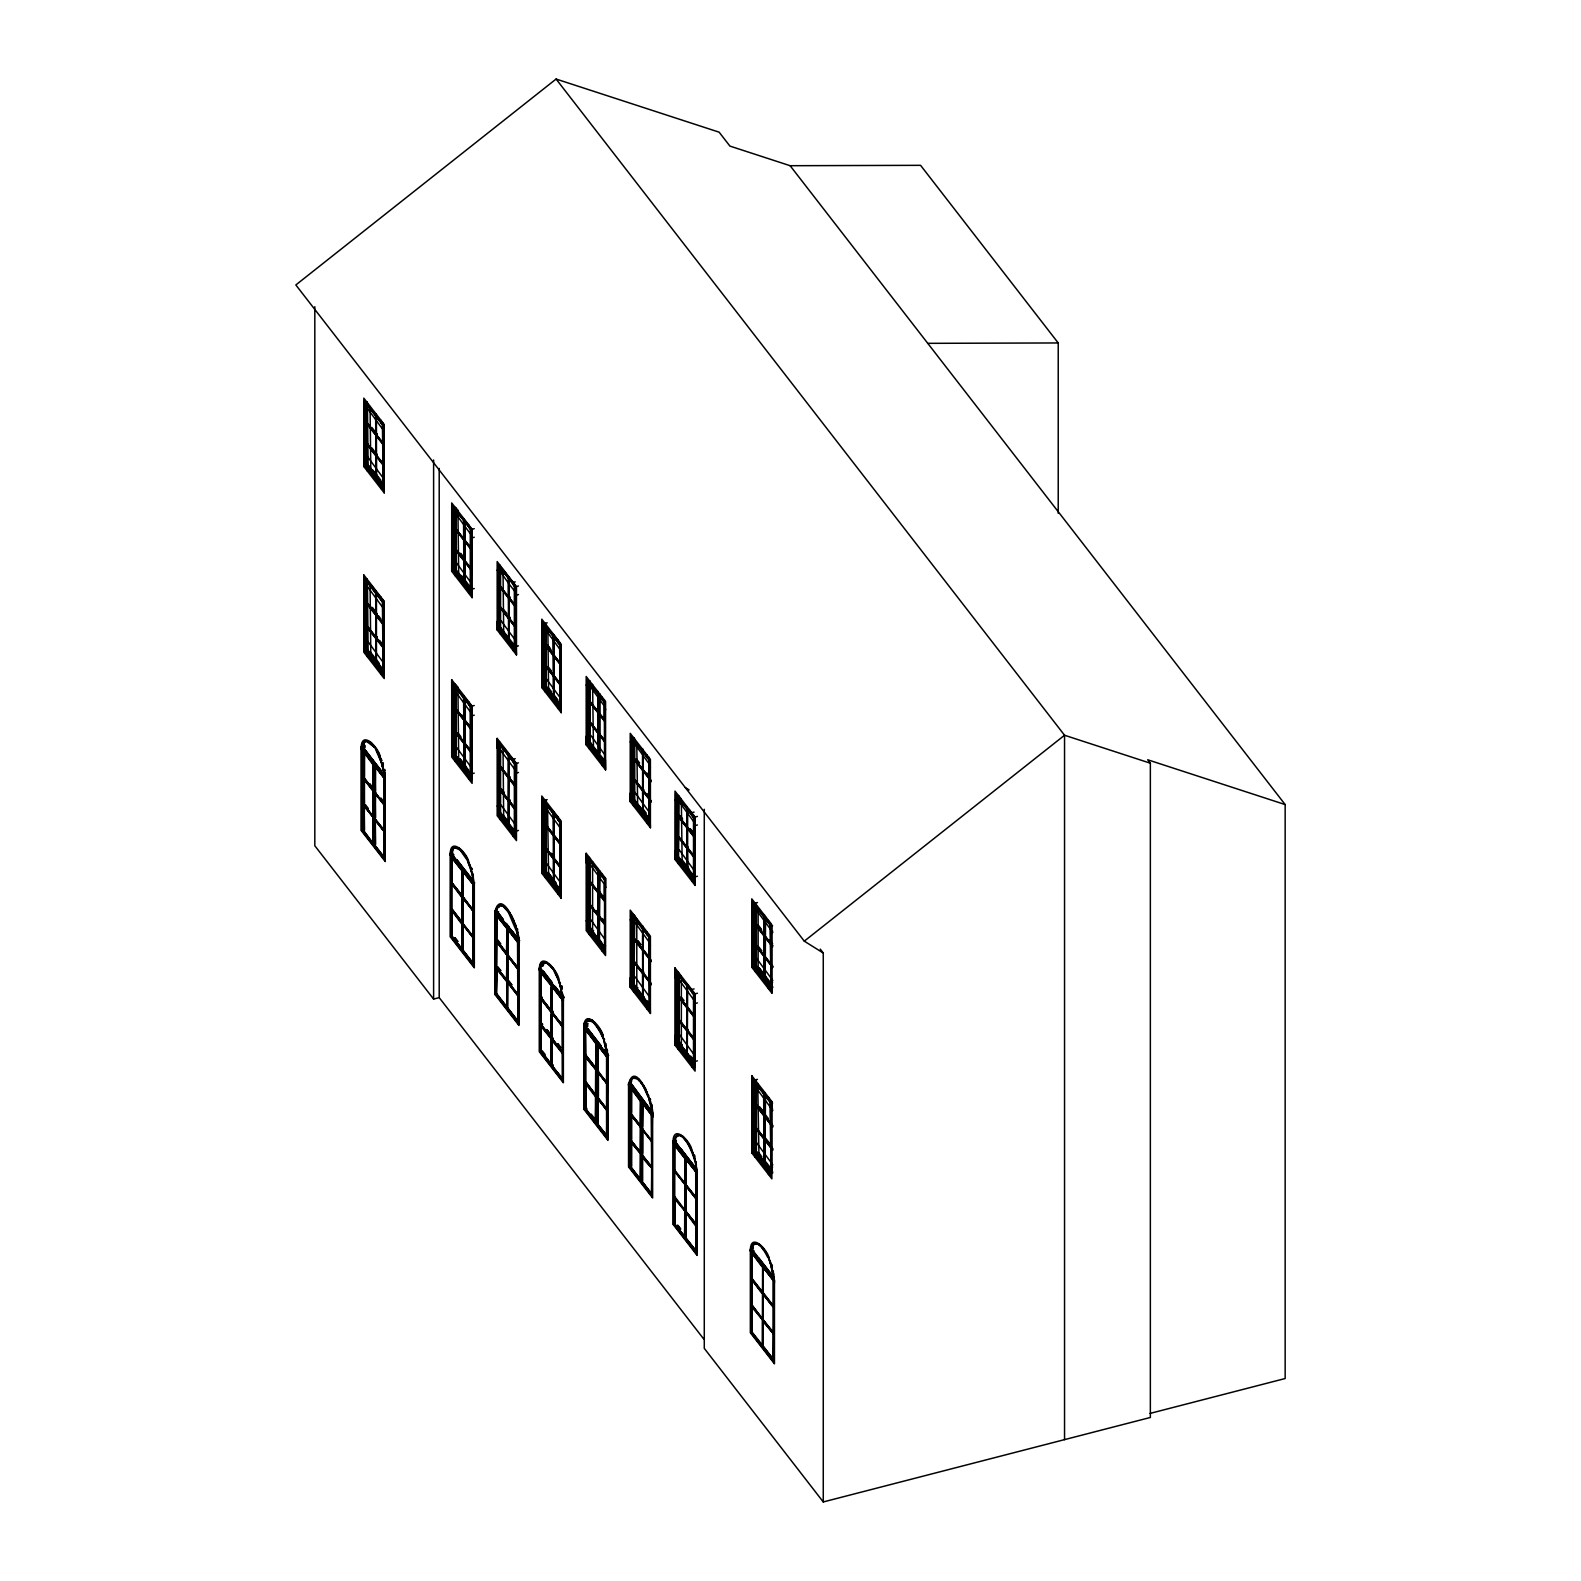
<?xml version="1.0" encoding="UTF-8"?>
<svg xmlns="http://www.w3.org/2000/svg" width="1581" height="1581" viewBox="0 0 1581 1581"><rect width="100%" height="100%" fill="white"/><g stroke="black" fill="none" stroke-linecap="round" stroke-linejoin="round"><path stroke-width="1.5" d="M361.634 831.033L361.634 748.544C361.318 732.734 376.871 745.422 377.918 753.939M362.622 749.216L362.602 831.527L362.602 749.789M362.978 829.926L363.017 804.255M362.978 777.931L373.116 790.994L362.978 777.674M362.978 750.935L372.721 764.354L374.638 763.84M363.828 574.99L363.828 652.242L384.223 678.565L384.223 601.314L363.828 574.99L363.828 584.654L365.863 586.096L366.891 584.456M383.195 482.916L384.223 492.877L363.828 466.553L363.828 457.996L365.863 459.458L366.891 457.818M364.183 802.298L364.539 777.496M367.503 587.776L367.503 649.396L365.863 650.068L365.863 580.049L366.97 579.772L367.503 587.776L366.337 586.808M383.709 487.818L365.863 464.794L365.863 402.839L367.503 403.195L367.503 464.182L383.254 484.28L382.385 422.404M372.721 843.088L373.116 763.682L373.116 843.562L362.859 829.768M373.116 842.989L373.116 817.515M373.472 844.017L373.472 817.634M384.558 804.828L373.689 790.836L373.709 764.453L374.875 764.157M374.065 818.76L384.479 831.922L373.946 818.602L373.946 844.076L384.479 857.416M384.203 805.045L374.065 791.982M374.065 765.244L384.203 778.307M375.27 789.868L375.132 764.789M375.665 591.096L376.1 661.51L376.1 591.63M376.436 661.431L376.436 592.025M376.436 475.723L376.436 414.736M383.096 669.415L382.385 599.713L377.938 594.021M384.223 601.314L384.223 610.977L383.195 609.555M450.704 937.335L450.704 854.827M451.692 912.336L451.652 937.829L451.652 856.072M462.442 872.732L462.541 896.822L451.652 882.83L451.692 858.839M451.711 679.751L451.711 757.022L472.106 783.346L472.106 706.075L451.711 679.751L451.711 689.415L452.838 690.798L454.854 690.581L454.202 689.751M471.593 587.243L472.106 597.638L451.711 571.314L451.711 562.777L452.838 564.14L454.854 563.923L454.202 563.113M452.047 910.735L451.652 936.327L451.692 855.519L454.043 854.906M462.166 897.04L452.047 883.977M455.387 707.537L455.387 692.557L454.202 691.569M455.387 527.679L455.387 514.418L454.202 513.43M460.723 947.987L451.692 936.327L462.166 949.292L462.166 923.798M462.541 950.319L462.541 926.328M462.778 873.147L462.778 897.119L473.628 911.13M463.134 925.043L473.529 938.225L452.047 909.47M473.253 911.348L463.134 898.285M463.905 579.931L463.549 518.608M463.984 696.411L463.984 766.271L464.32 699.217M464.32 580.484L464.32 521.651M470.268 774.354L470.17 704.494M470.268 589.021L470.268 527.184M474.241 715.185L472.106 715.738L472.106 706.075L474.241 705.521M473.253 884.609L462.739 871.329L462.739 951.209L463.174 873.661M495.367 995.002L495.367 912.494M496.73 941.644L496.73 913.64L496.335 995.496L496.77 943.758M496.73 968.619L496.335 993.994L517.936 1021.82M506.849 954.015L496.335 940.478L496.375 916.506M505.406 1005.654L496.375 993.994L496.73 968.402M497.165 738.406L497.165 815.658L516.473 840.598L516.473 763.346L497.165 738.406L497.165 748.07L498.232 749.374L499.477 748.406M515.979 644.613L516.473 654.909L497.165 629.969L497.165 621.412L500.07 622.539L499.477 572.085M499.477 750.204L500.07 807.12L497.165 806.014M500.584 746.291L500.584 812.772L514.359 831.527M500.584 568.705L500.584 627.538L515.347 646.451M496.335 968.718L506.849 981.682L506.849 1006.959L506.849 927.632M507.205 1007.986L507.205 981.584L496.77 968.204M517.936 968.323L507.422 954.786L507.461 930.814M507.817 982.71L517.936 995.99M508.647 776.548L508.647 761.568M508.726 618.843L508.726 638.981L508.647 576.966M508.647 596.689L508.647 583.429L500.9 572.421M508.726 801.508L508.726 824.254L509.042 754.789M509.042 638.487L509.042 577.5L511.869 581.136M514.359 833.404L514.359 761.667M514.359 647.914L514.359 584.417M518.449 772.496L516.473 772.99L516.473 763.346L518.449 762.832M539.753 1052.254L539.753 969.766C539.437 953.956 554.99 966.643 556.038 975.181M551.492 1012.077L541.097 998.579L541.097 970.912L541.097 1052.65M551.216 1011.267L540.702 997.749L540.742 973.777M560.978 887.178L561.235 898.364L541.789 873.265L541.789 863.601L544.872 864.688L544.259 807.772M560.267 702.774L561.235 712.675L541.789 687.557L541.789 679L544.872 680.087L544.259 629.633M545.405 801.409L545.405 870.321L543.765 871.012L543.765 800.994L544.872 800.697M545.405 626.274L545.405 685.107L560.484 704.316M551.216 1041.247L550.84 1064.329L540.702 1051.266L540.742 1027.255M551.591 1065.258L551.591 1041.247L551.354 1064.369M562.302 1025.575L551.789 1012.057L551.828 988.085M552.224 986.267L562.302 999.785L540.702 972.513L551.216 984.904L550.84 1064.883L562.283 1080.594M553.587 812.021L553.587 881.902L553.923 811.942L553.528 873.503M553.923 696.114L553.923 634.692M560.326 889.451L559.615 819.749L553.39 811.685M560.326 704.118L559.615 642.439L553.39 634.455M584.397 1109.882L584.397 1027.393C581.709 1019.389 592.243 1018.5 592.934 1020.832M585.385 1084.882L585.76 1110.277M606.966 1136.719L585.365 1108.874L585.385 1028.065M596.235 1069.369L585.365 1055.377L585.385 1028.994L596.235 1043.005M596.156 1042.966L596.156 1121.957L585.642 1108.617L585.365 1083.617L595.484 1096.68L595.484 1121.937L595.879 1096.364M606.966 1057.155L585.76 1029.784M586.176 853.305L586.176 930.557L605.563 955.556L605.563 878.305L586.176 853.305L586.176 862.949L588.29 864.293L589.673 862.633M605.424 759.769L605.563 769.868L586.176 744.849L586.176 736.311L588.29 737.635L589.673 735.975M590.148 858.602L589.594 927.889L604.515 947.217L603.211 947.553L588.29 928.264L588.29 858.246M590.148 681.312L590.148 742.299L605.286 761.39M595.879 1069.843L585.365 1056.879L595.879 1069.586M596.235 1122.866L596.235 1096.483M596.472 1069.685L596.472 1043.302L597.658 1043.005M596.867 1097.412L606.966 1110.672M606.966 1083.894L596.847 1070.831M596.847 1044.092L607.242 1057.274L596.472 1043.302M598.013 1070.752L597.658 1095.554M598.013 1044.013L597.658 1068.815M598.25 916.308L598.25 939.074L598.25 937.968M598.25 891.328L598.25 876.348M598.25 733.643L598.646 753.682M598.25 711.47L598.25 698.209M598.409 1043.915L598.013 1069.843L597.895 1043.638M598.646 938.482L598.646 872.001M598.646 753.267L598.646 694.434M605.563 878.305L605.563 887.969L605.424 886.407M629.021 1167.47L629.021 1084.981M629.989 1167.035L630.384 1086.127L630.384 1166.936M630.384 1141.107L629.989 1166.482L651.945 1194.781M630.384 1166.363L630.246 1140.731L639.297 1152.154M630.384 1139.605L640.779 1152.786L630.246 1139.446L640.621 1152.826L640.779 1127.293L630.384 1114.111M641.471 1101.68L651.589 1115L630.384 1087.372M650.028 1001.919L650.404 1013.441L630.226 987.394L630.226 977.73L631.333 979.094L633.665 978.797L633.032 977.987M650.028 817.337L650.404 827.733L630.226 801.686L630.226 793.148L631.333 794.512L633.665 794.215L633.032 793.385M631.55 1140.81L631.194 1165.592M631.55 1114.032L631.194 1138.834M634.258 937.79L634.258 922.81L633.032 921.842M634.258 757.931L634.258 744.671L633.032 743.722M630.246 1166.225L640.779 1179.545L640.503 1100.119L640.107 1180.098M640.503 1127.174L630.384 1114.368M640.858 1180.473L640.858 1154.071L629.989 1141.205M651.708 1140.395L641.076 1127.273L641.096 1103.301M651.589 1141.482L641.471 1128.419M642.637 1128.34L642.281 1153.142M642.637 1101.601L642.281 1126.403M642.696 973.679L642.696 996.425L642.677 995.299M642.677 948.679L642.677 935.833M642.696 791.014L643.092 811.053M642.677 768.821L642.677 755.56M643.092 995.852L643.092 929.371M643.092 810.618L643.092 756.093M649.831 1004.212L648.981 934.529M648.981 819.096L648.981 757.24M651.589 1115L641.096 1100.89L642.281 1100.593M673.526 1224.919L673.526 1142.431M674.534 1143.103L674.494 1225.413L674.494 1143.656M696.45 1252.211L674.494 1223.911L674.889 1198.556M674.534 1170.414L674.534 1146.442M674.889 1223.813L674.889 1198.319M685.008 1184.624L674.889 1171.561M678.269 977.295L677.063 978.955L674.988 977.552L674.988 967.908L695.087 993.836L695.087 1071.108L674.988 1045.16L674.988 1035.496L677.063 1036.899L678.269 1035.239M694.652 875.024L695.087 885.4L674.988 859.451L674.988 850.914L677.063 852.317L678.269 850.657M679.257 1042.571L678.822 973.323L678.822 1042.235L693.506 1061.167L693.13 1063.638M693.506 817.12L693.506 876.823L678.486 857.436L678.704 796.053L678.289 857.317L693.763 878.957M685.008 1211.382L684.613 1236.974L685.008 1157.569L685.284 1236.994L674.494 1223.911M685.364 1237.903L685.364 1213.912M685.62 1160.75L685.62 1184.722L696.45 1198.714M685.976 1212.627L695.699 1226.026L696.095 1224.979M696.095 1198.932L685.976 1185.869M685.976 1159.13L696.371 1172.312L685.62 1158.339M687.261 1031.425L687.261 1054.191L687.636 987.117M687.221 1006.425L687.221 991.445M687.261 848.76L687.636 868.819M687.221 826.586L687.221 813.326M687.636 868.384L687.636 809.551M693.506 1062.155L693.506 994.686M697.419 1002.907L695.087 1003.5L695.087 993.836L697.419 993.243M696.095 1172.193L674.494 1145.158L684.613 1158.221L686.549 1157.727M750.837 1333.336L750.837 1250.828M751.825 1308.317L751.805 1333.83L752.22 1308.851M773.761 1360.628L751.805 1332.328L751.825 1251.5L754.177 1250.907M762.319 1291.776L751.805 1278.812L751.825 1254.84M754.433 1085.594L755.046 1086.404L752.892 1086.661L751.765 1085.317L751.765 1075.653L771.884 1101.601L771.884 1178.853L751.765 1152.905L751.765 1143.261L755.046 1144.348L754.433 1087.412M765.125 975.596L771.884 984.607L771.884 993.164L751.765 967.216L751.765 958.659L755.046 959.766L754.433 909.273M752.181 1332.23L752.181 1309.246M760.856 1291.42L752.181 1280.215L751.805 1252.073M755.619 1103.36L755.086 1088.242M755.619 923.502L755.086 910.122M762.319 1345.293L762.595 1266.401L751.825 1252.448M762.674 1343.909L762.674 1319.918L752.22 1306.538M762.912 1269.148L762.912 1293.12L773.682 1306.202L763.307 1292.823M771.943 1305.728L763.267 1294.286M763.267 1267.547L773.682 1280.709M764.433 914.727L764.058 976.663L764.433 917.316M771.884 1101.601L771.884 1111.245L770.856 1109.862L772.635 1109.111M773.405 1280.61L752.181 1253.239M379.934 755.995L385.25 778.05L385.25 861.526L361.14 830.42L361.14 747.912C361.575 728.821 379.4 748.505 380.349 757.339M385.211 777.812L385.151 781.231M468.727 862.277L472.818 874.352L474.32 884.352L474.32 967.829L450.21 936.723L450.21 854.214C450.249 835.815 467.699 853.463 468.846 862.337M450.822 854.807C450.921 837.535 467.759 854.333 468.213 862.87M474.28 884.095L474.221 887.534M518.963 941.762L519.003 1025.476L494.893 994.37L494.893 911.881C501.75 884.135 522.54 935.833 518.884 945.201M495.505 912.474C499.24 891.17 517.244 922.731 516.967 931.802M558.389 978.659L563.37 999.271L563.37 1082.748L539.259 1051.642L539.259 969.133C539.971 949.707 557.658 970.457 558.884 979.192M563.33 999.034L563.271 1002.453M603.053 1036.286L608.013 1056.899L608.013 1140.375L583.923 1109.269L583.923 1026.761C584.535 1007.67 601.768 1027.393 603.27 1036.148M607.993 1056.661L607.914 1060.08M652.617 1114.249L652.637 1197.963L628.546 1166.857L628.546 1084.349C635.325 1056.602 656.155 1108.143 652.538 1117.668M629.139 1084.941C635.285 1059.27 654.376 1105.85 652.024 1114.486M691.549 1149.861L695.66 1161.936L697.142 1171.936L697.142 1255.413L673.051 1224.307L673.051 1141.798C673.17 1123.34 690.403 1141.166 691.826 1149.881M673.664 1142.391C678.269 1120.534 696.43 1155.098 695.739 1164.525M697.122 1171.679L697.043 1175.118M770.085 1261.223L774.453 1280.353L774.453 1363.81L750.343 1332.704L750.343 1250.215C750.58 1231.48 768.188 1250.097 769.255 1258.97M750.955 1250.808C752.358 1231.678 769.927 1254.346 769.987 1262.982M774.413 1280.096L774.354 1283.535M361.179 749.137L361.179 746.785M450.249 855.42L450.249 853.068M494.932 913.087L494.932 910.735M539.299 970.359L539.299 968.007M583.942 1027.986L583.942 1025.634M628.566 1085.574L628.566 1083.222M673.071 1143.023L673.071 1140.652M750.382 1251.421L750.382 1249.069M381.258 770.935L363.531 748.05L363.828 746.113L363.709 747.517M474.122 883.107L451.968 854.511L452.265 852.574M452.601 854.353L452.838 852.851L451.198 854.728L473.628 883.819M497.086 909.371L497.343 908.186L496.651 912.178L518.805 940.774L518.904 939.608M518.825 938.462L518.015 940.972L495.9 911.684L518.924 939.964M541.196 968.896L563.172 998.026L563.034 995.753L563.745 996.682M586.176 1023.856L585.681 1027.077L607.815 1055.653L606.57 1056.009L606.57 1137.747L607.934 1054.428M607.045 1049.013L607.815 1055.653L585.701 1026.563M586.294 1026.919L586.729 1024.093M631.135 1083.479L650.127 1109.269L631.115 1083.775L629.515 1084.862L651.945 1113.953L651.55 1195.809M674.85 1141.126L696.964 1170.691L695.699 1171.047L696.075 1253.259M674.988 1141.363L697.122 1170.651M675.423 1141.937L675.798 1139.545M773.405 1361.103L773.01 1279.444L774.255 1279.108L752.101 1250.512L752.398 1248.555L751.331 1250.709L773.761 1279.82L773.366 1361.656M752.734 1250.354L752.141 1249.82M384.163 859.372L384.558 777.516L362.128 748.426L363.828 742.141L368.057 740.955M563.271 996.88L562.401 998.243L540.247 969.647L541.591 963.837L545.089 962.038M607.539 1139.743L607.321 1056.365L584.891 1027.275L585.938 1022.018L588.764 1019.844M696.45 1171.402L674.02 1142.312C680.937 1118.617 698.209 1163.873 696.549 1171.936M630.542 1083.163L630.72 1081.839L630.285 1084.665L652.439 1113.241L651.194 1113.597L651.945 1195.71M630.483 1083.934L652.597 1113.202M362.998 746.766L362.148 747.734M675.64 1140.909L674.02 1142.312M451.217 854.036C448.451 849.531 459.201 845.618 454.676 847.436M495.9 911.684L497.58 906.091L501.256 904.787M629.554 1084.171C628.961 1078.479 634.89 1076.048 631.807 1078.815M751.35 1250.018L753.03 1244.425L756.548 1243.16M752.773 1249.365L753.248 1247.132L753.03 1248.397M631.017 1083.044L631.629 1080.515M674.889 1140.652L675.166 1139.703M363.67 746.153L364.045 744.829M631.214 1082.55L631.471 1080.554M752.24 1248.595L753.623 1244.682M363.096 745.876L364.104 742.932M452.166 852.159L453.036 849.531M452.403 851.704L452.68 850.538M541.295 966.663L541.73 965.457M542.164 966.05L542.698 963.363M675.166 1138.913L675.621 1137.767M630.74 1081.088L631.491 1079.368M497.205 908.225L498.509 905.873L497.719 907.178M541.572 965.497L542.54 963.6M586.215 1023.124L586.867 1021.781M497.936 907.711L498.786 906.17L497.837 906.644M503.015 815.915L503.469 818.148M675.581 1137.47L676.312 1136.265M753.011 1245.551L752.912 1246.164M370.073 652.716L369.737 655.166M503.015 630.681L502.699 632.855M453.174 849.214L453.826 848.207M681.352 1045.496L680.976 1047.966M676.846 1135.593L675.878 1137.114M770.303 1168.932L769.927 1171.383M382.049 483.984L367.385 464.201L365.863 464.794M470.268 588.172L469.932 590.345M559.259 704.019L544.892 685.403L559.872 706.391M603.902 946.426L590.029 927.553M758.149 968.027L757.773 970.22M770.303 983.718L769.927 985.892M603.902 761.153L589.594 742.615L604.515 761.923L602.381 762.971L602.321 765.698M634.258 738.228L634.119 799.235L648.981 818.227L648.585 820.42M364.104 742.675L365.132 741.529M767.753 1257.527C765.54 1252.903 758.939 1239.919 753.465 1244.939M587.203 1021.03L588.527 1020.219M648.19 1097.115C645.186 1090.89 640.226 1075.139 631.649 1078.855M498.351 905.913L502.086 904.984M542.718 963.185L546.591 962.987L554.279 970.082M453.846 848.048L456.296 847.1M364.974 741.568L366.812 740.857M587.895 1020.377L593.211 1022.037L600.049 1031.543M676.885 1135.454L679.395 1134.723M470.98 774.176L454.873 754.512L470.565 774.848L470.565 776.666M1058.223 513.291L1058.223 342.958L920.577 165.333L790.125 165.709L729.908 146.084L719.157 132.191L556.097 79.05L295.845 284.955L804.294 941.15L823.266 953.027L823.266 1501.95L1150.355 1417.465L1150.355 763.208L1147.687 759.769L1285.155 804.571L1285.155 1378.533L1150.059 1413.414M804.294 941.15L1064.547 735.244L1150.355 763.208M678.822 1042.235L693.763 1062.63L693.763 1064.448M633.665 914.826L632.36 915.142L632.36 985.161L634.258 984.429L648.585 1004.093M514.971 648.704L500.584 627.538M454.617 847.515L460.19 850.123L466.355 858.997M589.002 1019.824L587.559 1020.595L592.005 1020.259M366.001 740.995L375.369 747.932M366.891 406.534L365.863 408.175L363.828 406.732M366.377 406.969L366.337 456.731L367.503 457.719M367.879 409.024L382.385 428.866M367.503 409.657L366.337 408.669M382.681 422.838L380.883 422.819L380.823 420.111M383.491 425.408L383.491 490.031L364.579 465.644L364.618 401.001L383.709 425.862M383.906 431.455L384.223 433.036M367.879 457.107L382.385 476.948M364.954 465.209L383.195 488.746L383.195 425.803L364.954 402.266L364.954 465.209L365.666 402.088L383.906 425.625M367.879 464.419L367.148 401.89M370.073 467.502L369.737 469.676M370.784 468.174L370.073 406.515M376.021 475.604L375.665 416.08M376.436 476.138L376.1 414.4M382.681 486.395L382.681 484.794L380.883 485.762L380.823 488.489M464.933 521.552L471.79 530.386L471.079 593.507L452.838 569.97L452.838 507.046L461.909 517.639M453.747 507.6L457.956 511.276M455.862 510.347L456.968 510.05M455.743 513.785L470.268 533.627M470.565 527.599L468.747 527.58L468.707 524.872M451.711 571.314L451.711 502.936L472.106 529.26L474.241 528.706M471.355 530.169L471.355 594.812L452.462 570.405L452.502 505.762L471.593 530.623M452.838 507.046L471.79 530.386M474.241 537.263L472.106 537.817L471.593 535.979M367.998 582.796L369.084 582.519M366.278 584.93L366.337 648.823M455.743 561.868L470.268 581.709M455.269 562.52L454.202 561.512M367.879 587.164L382.385 607.005M452.838 569.97L471.79 593.33M457.956 572.263L457.601 574.437M458.668 572.935L457.956 513.43M497.857 564.377L497.857 629.001L497.857 564.377L515.979 587.994M500.485 566.591L499.062 566.176L499.062 628.131L515.979 649.949M500.426 568.449L511.098 581.215M502.086 568.508L501.078 568.29M382.681 600.069L380.883 599.97L380.823 596.926M464.32 580.919L463.984 519.161M464.616 580.049L465.348 521.177M383.491 602.46L383.491 675.502L364.579 651.095L364.618 578.053L383.906 602.796M472.106 589.081L474.241 588.527M470.565 591.175L470.565 589.555L468.747 590.523L468.707 593.25M515.228 581.867L513.252 582.381L513.291 585.069L516.157 587.737L516.157 650.68L498.232 628.566L500.9 627.815M514.971 585.128L513.963 584.911M497.165 629.969L497.165 561.591L516.473 586.531L518.449 586.017M515.781 587.48L515.821 652.103L497.857 629.001M516.157 650.68L498.885 628.388L498.232 565.623L516.157 587.737M518.449 594.575L516.473 595.069L515.979 593.33M367.879 641.471L382.385 661.332M366.891 642.4L365.863 644.04L363.828 642.597M367.503 642.103L366.337 641.115M383.195 602.974L364.954 579.437L364.954 650.562L365.666 579.259M367.879 649.751L367.148 579.061M370.626 653.309L370.942 652.578M380.823 674.178L381.594 670.917L367.998 653.368L367.227 656.629M370.784 653.506L370.073 583.804M500.9 620.503L514.675 639.297M500.485 621.116L499.477 620.147M503.667 631.372L503.015 569.694M542.856 623.21L560.267 645.68L560.267 708.604L542.856 686.154L542.856 623.21L543.568 685.976L558.765 705.581L557.994 708.486M547.184 622.815L545.03 623.369L545.07 685.541L545.07 625.226M544.872 623.467L543.765 623.764L543.765 685.719L560.781 707.695M383.906 667.32L384.223 668.921M508.647 638.388L508.331 578.863M545.781 629.969L559.615 648.902M516.473 646.352L518.449 645.839M514.971 647.103L513.291 648.012L513.252 650.74M559.872 642.835L558.053 642.815L557.994 640.107M560.524 645.246L560.524 709.889L542.5 686.609L542.54 621.965L560.781 645.74M560.978 651.313L561.235 652.854M452.838 684.198L471.079 707.735L471.079 778.86L452.838 755.323L452.838 684.198L453.549 755.145L471.79 778.682L471.79 707.557L452.462 682.834L452.462 755.856L471.415 780.243L471.415 707.221M455.862 687.577L456.968 687.28M455.743 691.925L470.268 711.766M545.781 678.032L559.615 696.984M545.405 678.644L544.259 677.715M546.216 684.889L546.216 625.918M542.856 686.154L545.781 685.364L545.781 624.95M547.856 688.269L547.5 690.442M548.567 688.941L547.856 629.436M604.298 699.573L604.594 765.817L587.262 743.445L587.262 680.502L593.171 686.846M589.417 682.518L589.417 680.66M368.175 741.074L370.804 742.457L369.697 741.825M589.673 684.711L589.575 686.035L587.262 686.332L586.176 685.028M588.923 685.186L588.962 734.928L590.148 735.837M553.528 696.015L553.172 634.258M371.95 743.683L372.503 745.343M553.923 696.529L553.587 634.791M362.306 746.173L365.033 745.461M590.662 687.122L604.298 706.015L604.298 719.276L589.594 700.917L605.128 720.976M590.148 687.775L588.962 686.846M362.187 747.102L364.934 746.39M362.958 747.24L385.053 776.805L383.808 777.16L384.558 859.274M361.772 747.793L364.895 747.023M362.128 748.426L364.855 747.714M373.195 746.212L371.812 744.552M364.539 750.185L364.539 776.587M374.677 746.943L373.887 747.141M363.017 750.738L384.479 778.425M364.539 750.758L363.788 775.658M376.812 749.947L376.989 750.54M559.872 704.79L558.765 705.581M377.958 752.279L378.729 753.465L378.116 752.24M604.515 699.968L602.381 700.027L602.321 697.32M380.883 758.663L381.811 760.659L380.606 758.01M604.851 702.458L604.851 767.081L586.887 743.9L586.946 679.257L605.227 702.913M373.689 765.026L373.946 790.579L383.808 803.899M375.626 764.493L375.132 790.283M382.562 763.425L383.136 764.749L382.345 762.753M455.743 746.252L470.268 766.093M455.387 746.864L454.202 745.896M605.424 708.486L605.563 710.047M384.44 770.125L384.974 775.125M384.776 769.354L385.033 770.658M363.017 776.231L373.472 790.52M497.857 741.43L497.857 814.472L497.857 741.43L516.157 764.908L516.157 836.033L498.885 813.741L498.885 742.615L515.505 765.085L515.505 836.211L498.885 813.741M384.618 772.081L384.934 773.287M452.838 755.323L455.743 754.512L455.743 685.601M384.993 775.619L384.282 777.002M500.426 745.619L515.979 765.224M385.033 776.034L383.511 770.421M456.968 757.299L455.15 758.327L455.111 761.41M501.078 745.995L502.086 745.738M457.956 757.477L457.601 759.927M458.668 758.267L457.956 690.996M500.9 750.56L514.675 769.354M373.235 789.65L362.859 776.271M375.626 790.895L375.25 764.591M590.662 735.205L604.298 754.097M373.946 791.824L373.946 817.318L384.479 830.657L373.689 817.575M588.923 736.469L588.962 741.153M374.065 792.239L384.479 805.164M375.626 791.804L374.875 816.705M515.228 758.682L513.252 759.176L513.291 762.24L514.971 762.358M470.268 773.386L469.932 775.836M588.29 681.016L588.29 742.991L590.662 742.517M587.262 743.445L603.211 762.753M474.241 773.129L472.106 773.682L471.593 771.844M470.565 774.848L468.747 775.876L468.707 778.959M384.558 831.942L362.602 803.267L372.721 816.33M364.539 803.326L364.164 777.022M515.781 764.552L515.821 837.574L497.857 814.472M362.978 804.67L373.393 817.614L362.859 804.294M364.539 804.255L363.788 829.155M592.598 745.442L592.203 747.635M649.732 760.283L649.672 824.926L630.957 800.777L631.017 736.114L650.028 760.718L650.028 822.673L632.36 799.887L632.36 737.912L633.665 737.596L633.645 739.513M593.428 746.094L592.598 684.454M598.25 753.169L597.835 691.431M634.752 744.019L648.981 763.702M599.08 752.516L599.851 753.248L599.851 693.901M375.626 817.634L375.25 791.33M642.677 748.683L642.677 810.5M375.132 818.286L375.27 843.365M363.017 829.729L373.116 843.562M364.539 830.084L364.164 803.8M649.396 760.698L649.396 823.622L631.333 800.342L631.333 737.398L649.396 760.698L649.396 823.622M500.9 804.887L514.675 823.681M500.485 805.5L499.477 804.531M542.856 800.381L560.267 822.831L560.267 893.957L542.856 871.506L542.856 800.381L543.568 871.329L558.765 890.913L557.994 894.194M374.065 844.234L384.558 858.325M547.184 799.63L545.03 800.184L545.07 870.874L559.872 890.083L558.765 890.913M375.626 844.392L375.25 818.108M513.252 836.448L513.291 833.365L514.971 832.377L500.11 813.128L500.07 743.149L499.062 743.406L499.062 813.425L500.584 812.772L514.675 830.974M503.667 816.705L503.015 746.983M545.781 808.089L559.615 827.041M634.752 792.101L648.981 811.764M632.894 793.049L634.258 792.753M384.203 857.87L372.721 843.661M631.333 800.342L634.752 799.413L634.752 739.019M630.957 800.777L631.017 736.114M518.449 830.44L516.473 830.934L515.979 829.195M559.872 820.065L558.053 819.986L557.994 816.922M458.45 847.93L459.873 848.76L457.838 847.614M560.524 822.318L560.524 895.34L542.5 872.06L542.5 799.018L560.978 822.654M636.787 802.476L636.392 804.67M637.617 803.128L636.787 743.643M460.367 849.353L459.715 848.799M675.719 793.899L675.719 858.542L675.719 793.899L694.652 818.405M460.684 849.669L461.85 850.657L460.881 850.855M462.265 852.515L462.186 851.033L462.956 853.444M451.198 854.728L452.759 854.313M678.387 798.109L685.107 805.599M680.364 798.089L679.158 797.911M560.978 829.235L561.235 830.776M464.893 854.649L468.411 861.013M678.269 799.373L677.063 801.033L674.988 799.63M677.577 799.848L677.577 855.855M465.723 856.289L466.711 857.989M679.257 801.844L693.506 821.428M678.822 802.476L677.636 801.527M469.676 864.293L470.466 866.309M470.96 867.673L471.79 869.688L470.723 867.001M463.707 870.143L461.79 870.637L451.652 857.574L473.529 884.728M471.81 868.206L472.047 868.878M694.059 812.1L691.727 812.713L691.786 815.401L694.85 818.168L694.059 881.309L676.095 858.108L676.095 795.164L694.059 818.365L694.059 881.309M693.763 815.381L692.557 815.203M472.759 873.819L472.917 874.491M674.988 859.451L674.988 791.093L695.087 817.021L697.419 816.428M694.355 817.95L694.395 882.573L675.719 858.542M451.652 882.83L462.442 895.913L451.929 882.573M452.047 884.234L461.79 897.395L463.134 897.04M545.781 862.416L559.615 881.368M545.405 863.028L544.259 862.08M697.419 824.966L695.087 825.578L694.652 823.741M474.755 882.949L472.877 883.443L472.877 965.201L473.292 882.119M546.117 870.143L546.117 801.231M547.856 873.483L547.5 875.933M588.923 863.107L588.962 927M548.567 874.273L547.5 804.176M590.662 865.262L604.298 884.154L604.298 899.134L589.594 880.775L605.128 900.834M463.134 898.542L473.529 911.466L463.134 897.968M590.148 865.894L588.962 864.985M679.257 849.926L693.506 869.491M678.822 850.558L677.636 849.59M452.047 910.972L461.79 924.134L461.79 949.964L473.628 964.627M472.877 910.201L463.016 896.882L473.371 910.261M604.594 880.024L587.262 857.673L587.262 928.798L604.594 951.149L604.515 877.198L602.381 877.198L602.321 874.135M676.095 858.108L694.85 881.091M678.486 857.436L682.142 860.934L681.352 801.448M501.809 904.905L498.529 905.715L502.857 906.111L508.331 912.099L517.303 933.205M503.43 905.775L506.197 907.949L504.556 906.427M604.851 879.51L604.851 952.533L586.887 929.351L586.946 856.309L605.227 880.123M496.632 907.771L499.359 907.059M681.352 860.281L680.976 862.475M505.545 908.502L506.869 908.7M495.861 912.375L498.608 911.684M462.739 923.877L473.529 936.94L463.016 923.62M508.331 912.099L509.576 912.296L508.746 911.348M510.07 913.403L509.418 912.356M687.221 868.265L686.846 806.527M511.533 915.616L510.742 914.51L511.374 915.715M511.849 916.209L512.165 916.802M512.936 918.699L512.323 917.454M452.087 936.031L462.442 949.41L462.442 926.229M513.805 920.636L514.359 921.96M693.763 877.356L691.786 878.344L691.727 881.072M695.087 876.862L697.419 876.249M506.849 928.205L496.335 915.241L517.936 942.513L507.699 929.055M516.019 925.972L515.149 923.976M517.6 931.426L517.758 932.81M497.778 939.924L500.802 943.817M463.174 950.339L473.529 963.718L463.134 950.537M518.687 937.256L518.608 937.889M590.662 919.589L604.298 938.482M590.148 920.221L588.962 919.312M589.673 920.577L588.29 922.237L586.176 920.893M519.398 939.845L517.995 940.201L517.501 935.715M649.732 937.335L649.672 1010.378L630.957 986.228L630.957 913.186L650.028 937.948L650.028 1007.967L632.36 985.161M587.262 928.798L590.662 927.849M633.586 916.585L633.586 914.47M592.598 930.675L592.203 933.126M506.454 953.56L506.967 930.438M507.422 954.786L518.212 967.868M634.752 922.158L648.981 941.821M507.817 956.189L517.936 969.252L507.817 956.189L507.422 1008.856L507.422 928.996L507.817 955.635L518.212 969.113M642.677 995.793L642.677 925.913M598.25 938.442L598.25 869.194M599.08 938.067L599.851 871.19M752.892 902.909L770.856 926.11L770.856 989.054L752.892 965.853L753.663 902.711L753.663 965.655L771.647 988.856M757.457 902.553L753.86 903.443L753.86 965.418L771.449 988.105L771.449 926.15M517.54 967.849L507.699 954.529L507.699 931.367M545.346 962.038L542.896 962.967M604.298 946.742L599.278 938.976M546.749 962.374L545.465 962.098L547.342 962.651M603.211 947.553L602.321 951.387M540.998 965.023L543.745 964.331M756.054 909.609L772.832 932.454M540.761 965.754L543.508 965.042M649.396 937.849L649.396 1008.974L631.333 985.694L631.333 914.569L649.396 937.849L649.396 1008.974M540.564 966.544L543.311 965.833M540.247 969.647L563.33 997.986M551.314 967.434L552.441 967.671M314.817 306.694L314.817 845.756L433.609 999.073L439.202 997.631L703.802 1339.127M506.454 980.279L506.967 957.177M552.006 968.363L553.271 968.58M507.461 957.552L507.817 981.426M555.425 972.335L557.303 975.971M770.56 923.146L768.583 923.166L768.524 920.458M496.77 993.698L507.126 1007.077M770.856 926.11L772.635 925.853M559.773 981.92L560.465 983.975M551.354 985.378L552.757 985.062M517.54 994.587L507.699 981.267L518.212 994.607M552.994 985.378L551.828 985.674L562.579 999.647M772.635 931.189L770.856 931.94L771.884 933.324M561.255 985.991L561.986 989.41M561.887 985.813L562.105 987.216M561.453 986.663L561.828 988.738M540.979 971.999L540.979 997.492L551.492 1010.832M541.097 999.152L551.216 1012.215L541.097 999.152L541.097 1025.318M507.857 1008.006L517.936 1021.267M562.816 993.935L563.034 995.753M634.752 976.485L648.981 996.149M634.258 977.137L633.032 976.169M563.765 997.097L562.362 997.473L560.287 986.129M675.719 970.951L675.719 1043.994L675.719 970.951L694.85 995.319L694.85 1066.444L676.866 1043.243L676.866 972.117M631.333 985.694L650.226 1008.757M630.957 986.228L631.017 913.186M678.387 975.279L680.364 975.319M636.787 987.71L636.392 990.18M756.054 957.671L772.832 980.516M550.84 1010.812L551.216 987.769M644.416 997.236L636.787 988.678L636.787 921.229M755.619 958.303L754.433 957.355M551.789 1012.057L562.579 1025.14M678.545 979.41L678.822 980.615M679.257 979.983L693.506 999.548M552.184 1013.461L562.302 1026.524L552.184 1013.461L552.184 1039.626L562.579 1053.163M517.936 1022.769L517.54 941.11L519.418 940.616L506.137 923.462M517.916 1023.322L518.291 1022.294M753.86 965.418L756.054 965.003L756.054 904.589M755.619 964.766L772.635 987.809M756.39 964.568L756.39 905.597M551.216 1038.381L540.702 1024.488L551.492 1037.571M694.059 988.915L691.727 989.528L691.786 992.572L694.652 995.635M561.927 1025.12L552.065 1011.8M586.709 1019.903L589.436 1019.192M692.557 992.927L693.763 992.611M589.851 1019.705L596.689 1025.476L603.033 1038.144M586.61 1020.99L589.338 1020.279M586.255 1021.464L588.982 1020.753M694.355 995.002L694.395 1068.025L675.719 1043.994M694.059 995.516L694.059 1066.641L676.095 1043.46L676.095 972.335L694.85 995.319M585.227 1024.152L587.954 1023.46M594.555 1022.176L594.575 1023.401M585.069 1025.022L587.816 1024.31M584.97 1025.95L587.697 1025.239M587.658 1025.871L584.93 1026.583M586.452 1026.86L587.618 1026.563M550.84 1037.551L551.216 1014.508M585.365 1028.638L585.76 1055.831M597.44 1025.792L597.361 1026.998M551.216 1038.954L540.702 1025.99L541.097 1051.148L550.03 1062.432M552.184 1038.697L562.302 1052.689M585.76 1030.022L595.484 1043.203L597.401 1042.689M772.635 982.473L770.856 983.224M771.073 984.37L769.927 922.395M599.1 1028.282L602.697 1034.844M541.137 1050.97L549.773 1062.926M542.145 1050.693L545.168 1054.586M540.702 1051.82L541.137 1027.788M604.317 1038.836L604.574 1039.507M561.927 1051.859L552.065 1038.539L562.579 1051.879M596.867 1043.895L596.452 1123.755L607.321 1137.174M562.302 1053.262L551.789 1040.298L551.789 1066.128L552.184 986.149L552.184 1012.512M605.74 1043.658L605.898 1043.618M607.163 1049.665L607.539 1050.891M562.302 1078.519L551.789 1065.574L562.579 1078.637M679.257 1034.31L693.506 1053.875M678.822 1034.942L677.636 1033.974M607.796 1054.883L604.93 1043.756M680.364 1045.337L678.387 1046.405L678.328 1049.488M681.984 1045.1L681.352 1046.484L681.352 979.014M595.997 1069.744L606.57 1082.748M585.76 1082.57L585.78 1056.325L596.235 1069.744L597.401 1069.448M562.302 1080.021L561.927 998.382L563.804 997.868L554.931 986.445M596.847 1071.088L607.242 1084.013L596.472 1070.06M687.221 1053.559L686.846 983.777M585.76 1082.017L607.321 1110.791L596.729 1097.451M693.387 1061.207L678.704 1042.274M697.419 1060.851L695.087 1061.444L694.652 1059.606M693.763 1062.63L691.786 1063.697L691.727 1066.78M635.285 1077.432L637.242 1078.222M638.526 1079.171L639.515 1080.08L637.4 1078.459M639.198 1080.989L641.194 1081.977M629.515 1084.862L631.076 1084.467M630.009 1085.653L632.36 1085.04M641.866 1082.847L641.036 1082.017M595.484 1095.178L585.78 1081.819L595.997 1095.238M631.194 1112.095L631.432 1086.918L631.432 1112.411M597.401 1096.186L595.484 1096.68L595.879 1042.531L595.997 1121.996M630.384 1087.629L640.107 1100.791L642.024 1100.277M643.388 1085.337L644.218 1086.384L643.546 1085.297M645.819 1089.289L645.028 1088.123L647.459 1093.123M585.365 1109.447L595.484 1122.51M648.427 1095.06L648.684 1095.732M649.514 1098.499L650.325 1100.514L649.277 1097.827M642.637 1101.384L642.518 1126.719M650.364 1099.032L650.582 1099.704M651.253 1104.625L651.53 1105.949M651.886 1104.467L652.163 1105.791M757.457 1079.368L755.125 1079.981L755.046 1150.395L772.635 1173.082L771.449 1173.398L753.86 1150.691L753.86 1080.673L769.354 1100.672L770.56 1100.376L769.927 1099.566L771.073 1169.703M652.064 1107.846L652.182 1109.763M630.246 1113.953L639.297 1125.376M652.4 1112.056L651.589 1195.236M652.419 1112.471L648.684 1098.518M756.054 1087.728L772.832 1110.573M764.433 1091.977L764.058 1161.936L764.433 1094.882M641.333 1128.261L650.384 1139.684M641.471 1128.676L651.589 1141.166M631.432 1139.15L631.274 1113.696M753.663 1079.882L753.663 1151.008L770.856 1174.406L752.892 1151.205L752.892 1080.08L770.856 1103.281L772.635 1103.064M677.3 1135.158L680.383 1135.059M675.383 1136.502L678.111 1135.79M680.976 1135.336L679.257 1134.763M682.379 1136.107L683.684 1137.213L682.696 1136.344M673.684 1141.482L676.411 1140.79M684.395 1139.229L687.063 1141.225L686.371 1140.296M673.664 1141.68L676.411 1140.968M641.076 1154.011L651.866 1167.094L641.333 1153.755M642.518 1153.458L642.36 1128.004M687.577 1142.273L690.64 1147.332M691.391 1149.268L690.778 1148.004M630.404 1166.165L639.06 1178.122M631.432 1165.908L631.274 1140.474M692.676 1151.838L693.308 1153.893M694.573 1155.059L694.869 1156.462M651.589 1166.976L640.503 1153.221M685.976 1158.814L685.581 1238.793L685.976 1158.814L685.858 1184.465L696.371 1197.805L674.889 1171.817M694.672 1158.003L694.889 1158.675M756.054 1142.055L772.832 1164.901M755.619 1142.688L754.433 1141.739M695.6 1161.403L695.917 1162.727M674.771 1170.157L685.126 1183.537M756.39 1149.782L756.39 1083.163M753.86 1150.691L756.054 1150.336L756.054 1081.424M651.589 1193.734L641.333 1180.533L651.708 1193.892M758.149 1153.26L757.773 1155.711M758.92 1154.031L757.773 1083.953M764.018 1161.304L763.643 1091.522L764.433 1092.451M764.789 1160.948L765.54 1094.092M685.976 1186.125L696.371 1199.05L685.976 1185.552M772.635 1167.055L770.856 1167.806L771.884 1169.189M770.56 1170.395L768.583 1171.442L768.524 1174.525M674.929 1196.857L685.126 1210.275M685.858 1185.71L685.858 1211.204L696.371 1224.544L685.008 1210.671M685.858 1212.489L686.016 1237.923M685.858 1237.963L696.371 1251.302L685.976 1238.121M758.425 1243.713L759.354 1244.287M751.331 1250.709L752.892 1250.314M762.398 1248.496L763.801 1250.433M764.196 1249.682L763.188 1248.298M752.181 1253.476L761.923 1266.638L763.84 1266.144M765.698 1251.697L765.204 1251.203M767.477 1255.176L766.192 1252.824M768.247 1256.361L768.979 1258.318M764.078 1266.44L762.912 1266.756L772.2 1278.812M771.33 1264.345L771.093 1263.674M772.18 1264.879L772.398 1265.571M773.069 1270.472L773.484 1272.448M773.9 1274.997L773.86 1273.713M752.181 1280.215L761.923 1293.377L763.267 1293.021M774.196 1277.922L773.405 1360.154M774.235 1278.337L771.765 1268.594M762.437 1291.934L752.062 1278.555L752.062 1255.393M763.267 1294.523L773.405 1307.032M752.062 1282.132L752.062 1305.293L761.923 1318.613M752.181 1305.451L773.761 1334.226L762.892 1321.36L763.267 1267.211L762.892 1347.19L763.307 1323.159M762.595 1319.918L751.805 1307.052L752.22 1282.092M762.892 1319.858L773.682 1332.941L763.149 1319.601M763.307 1346.34L773.682 1359.719L763.267 1346.538M507.639 911.111L507.718 909.964M641.293 1083.578L642.716 1084.329M677.972 1134.842L678.98 1134.743M588.903 1019.903L589.318 1019.705M927.751 343.334L1058.223 342.958M590.385 1019.765L591.749 1020.318M685.304 787.575L689.099 789.947M370.646 742.497L371.792 743.327M456.296 568.824L456.099 507.778M593.646 930.498L592.598 931.644L592.598 861.744M637.835 987.532L637.459 988.263M679.83 1042.136L682.32 1045.337M759.097 1153.102L761.785 1156.739M790.125 165.709L1285.155 804.571M556.097 79.05L1064.547 735.244L1064.547 1439.639M820.262 949.134L823.266 953.027M464.676 520.129L468.786 525.445M507.066 574.95L502.699 569.298L511.671 581.018M680.976 798.958L678.289 795.48L678.269 857.357L677.063 857.653L694.652 880.36M689.079 809.413L692.023 813.266M547.224 627.756L560.978 645.483M596.037 690.541L603.211 699.81M634.475 740.145L632.183 737.181L632.183 800.124L650.226 823.424M640.443 747.872L650.226 760.481M688.091 809.452L691.075 813.286M587.262 680.502L604.594 702.873M500.722 571.354L500.9 572.026M633.032 742.121L633.665 742.932L631.333 743.228L630.226 741.864M454.202 511.829L454.854 512.659L452.838 512.876L451.711 511.493M499.477 570.484L498.232 571.452L497.165 570.148M544.259 628.032L544.872 628.823L542.856 629.04L541.789 627.736M508.647 583.429L514.675 591.215M650.028 766.054L650.404 767.911M757.437 907.593L769.354 922.968M754.433 907.672L755.046 908.482L752.892 908.739L751.765 907.395M636.768 759.315L639.613 762.991M646.965 773.05L649.989 776.943M682.656 818.978L679.494 815.401L681.984 818.602M690.166 828.661L693.012 832.317M509.991 596.966L509.695 598.112M547.698 645.186L550.445 648.744M689.929 828.859L692.933 832.752M509.695 597.045L509.299 597.578M548.409 646.609L551.334 650.364M648.981 776.963L633.685 757.833L651.293 780.559M693.506 834.689L678.289 815.618L694.395 836.428M470.268 546.888L454.873 527.54L471.217 548.647M514.675 604.476L500.11 586.156L515.584 606.136M559.615 662.162L544.892 643.704L560.484 663.842M604.298 720.363L589.594 702.004L605.128 722.043M648.981 778.03L633.685 758.9L651.293 781.627M693.506 835.756L678.289 816.685L694.395 837.495M470.268 547.975L454.873 528.627L471.217 549.714M514.675 605.543L500.11 587.223L515.584 607.203M559.615 663.23L544.892 644.771L560.484 664.909M758.03 924.905L760.876 928.561M769.809 940.082L772.635 943.738M758.761 926.367L761.785 930.241M371.851 427.423L374.282 430.566M377.148 434.261L376.733 434.795M772.832 945.715L755.086 923.383L772.615 946.011M382.385 442.127L366.99 422.779L383.333 443.886M770.303 943.501L755.086 924.45L772.615 947.078M382.385 443.194L366.99 423.846L383.333 444.953M646.965 793.524L649.989 797.437M460.605 553.31L463.49 557.026M687.992 846.863L688.407 848.463M460.941 554.239L465.031 559.516M503.509 609.535L506.869 613.408M509.991 617.44L509.299 618.072M548.409 667.103L551.334 670.858M643.507 790.144L643.941 789.63M604.298 739.77L589.594 721.41L605.128 741.449M648.981 797.437L633.685 778.307L651.293 801.033M693.506 855.163L678.289 836.112L694.395 856.902M470.268 567.381L454.873 548.034L471.217 569.14M514.675 624.969L500.11 606.63L515.584 626.629M559.615 682.656L544.892 664.198L560.484 684.316M604.298 740.837L589.594 722.477L605.128 742.517M648.981 798.504L633.685 779.374L651.293 802.101M693.506 856.23L678.289 837.179L694.395 857.969M470.268 568.449L454.873 549.101L471.217 570.207M514.675 626.036L500.11 607.697L515.584 627.697M559.615 683.723L544.892 665.265L560.484 685.403M758.761 946.841L761.785 950.734M371.851 447.897L374.282 451.059M377.148 454.755L376.733 455.269M772.832 966.189L755.086 943.857L772.615 966.505M382.385 462.62L366.99 443.273L383.333 464.359M772.832 967.256L755.086 944.924L772.615 967.572M382.385 463.688L366.99 444.34L383.333 465.427M643.388 809.432L646.174 813.029M682.32 860.084L689.02 868.779M461.415 575.464L465.842 581.156M466.257 581.887L469.913 586.61M548.409 687.873L551.532 691.747M553.251 693.921L557.777 699.77M686.134 866.092L693.051 875.024M470.98 588.843L455.387 568.943L455.111 507.323M648.862 818.266L633.685 799.512L649.218 819.63L647.103 820.677L647.044 823.405M678.704 857.04L693.506 875.953L693.13 878.147M470.17 588.191L454.873 569.239L470.565 589.555M593.132 748.821L596.017 752.516M598.053 755.184L600.978 758.979M471.593 592.598L453.747 569.555L455.743 569.18L455.743 508.786M588.29 742.991L605.227 764.868M766.034 976.762L758.88 967.592L763.287 973.461M373.057 470.249L375.507 473.411M376.337 474.32L380.823 480.268M771.232 984.568L758.149 968.896L758.149 909.194M772.832 986.979L755.501 964.805L755.619 905.933M764.433 976.564L763.643 914.292M382.681 484.794L366.99 464.478L366.97 402.542M636.669 918.818L634.119 915.537L634.119 984.469M678.289 972.73L680.976 976.208M687.735 984.904L692.023 990.556M454.873 684.652L457.956 688.565M463.312 695.66L468.786 702.735M469.932 704L470.565 704.83L468.747 704.751L468.707 701.687M502.699 746.528L511.869 758.425M593.171 864.016L588.092 857.455L588.092 928.581L603.211 948.106M596.037 867.712L603.211 876.981M634.475 917.316L632.183 914.352L632.183 985.477M640.443 925.023L650.226 937.632M471.593 707.853L453.747 684.83L454.854 684.533L455.032 754.71M543.765 800.994L560.781 822.97M677.063 972.928L691.075 991.01M633.032 920.043L633.665 920.853L631.333 921.15L630.226 919.786M544.259 805.954L544.872 806.745L542.856 806.982L541.789 805.658M471.593 713.901L472.106 715.738M515.979 771.251L516.473 772.99M650.028 943.976L650.404 945.833M694.652 1001.662L695.087 1003.5M369.737 583.33L376.021 591.472L376.021 653.091M762.082 1089.586L764.769 1093.084M365.863 580.049L383.709 603.092M638.19 941.011L641.036 944.687M681.253 996.998L684.079 1000.654M599.08 891.111L603.843 897.257M637.459 940.655L640.483 944.549M462.166 715.185L465.031 718.9M509.991 776.824L509.695 778.109M509.695 776.903L509.299 777.575M648.981 956.821L633.685 937.671L651.293 960.418M470.268 726.746L454.873 707.399L471.217 728.505M559.615 842.021L544.892 823.563L560.484 843.701M693.506 1014.547L678.289 995.477L694.395 1016.287M514.675 784.334L500.11 766.014L515.584 785.994M604.298 900.34L589.594 881.981L605.128 902.04M648.981 958.027L633.685 938.897L651.293 961.623M470.268 727.952L454.873 708.604L471.217 729.711M559.615 843.226L544.892 824.768L560.484 844.906M693.506 1015.753L678.289 996.682L694.395 1017.492M514.675 785.54L500.11 767.22L515.584 787.2M759.453 1106.581L762.299 1110.237M372.721 607.934L375.606 611.63M760.283 1108.162L763.287 1112.036M764.789 1113.992L768.228 1118.419M371.851 607.262L375.507 612.005M377.148 614.12L376.733 614.792M378.373 615.701L380.823 618.863M382.385 621.985L366.99 602.638L383.333 623.744M772.832 1125.553L755.086 1103.242L772.615 1125.87M382.385 623.191L366.99 603.843L383.333 624.95M772.832 1126.779L755.086 1104.447L772.615 1127.075M551.809 853.503L554.556 857.06M596.175 910.518L599.476 914.786M602.381 918.521L605.286 922.276M643.507 971.604L643.941 973.343M687.992 1029.389L688.407 1031.128M458.51 733.604L460.941 736.766M501.414 788.899L504.141 792.417M509.991 799.966L509.695 801.251M551.334 853.365L554.239 857.139M501.236 789.117L503.509 792.061M509.695 800.045L509.299 800.737M604.298 922.296L589.594 903.937L605.128 923.976M648.981 979.963L633.685 960.833L651.293 983.56M470.268 749.908L454.873 730.56L471.217 751.647M559.615 865.163L544.892 846.705L560.484 866.843M693.506 1037.689L678.289 1018.619L694.395 1039.428M514.675 807.476L500.11 789.156L515.584 809.136M604.298 923.502L589.594 905.142L605.128 925.181M648.981 981.169L633.685 962.038L651.293 984.765M470.268 751.113L454.873 731.766L471.217 752.852M559.615 866.368L544.892 847.93L560.484 868.048M693.506 1038.895L678.289 1019.844L694.395 1040.634M514.675 808.682L500.11 790.362L515.584 810.342M764.789 1137.134L769.73 1143.498M377.148 637.262L376.733 637.934M379.598 640.424L382.049 643.586M382.385 645.127L366.99 625.78L383.333 646.886M772.832 1148.715L755.086 1126.383L772.615 1149.012M376.021 638.111L382.385 646.333M772.832 1149.921L755.086 1127.589L772.615 1150.217M383.333 648.091L366.99 626.985L375.665 638.21M454.202 747.694L454.854 748.524L452.838 748.742L451.711 747.358M604.594 944.568L605.563 945.912M460.012 758.88L465.624 766.133M556.255 883.087L548.528 873.068L551.334 876.862M690.62 1056.068L693.387 1059.626M460.209 759.157L465.842 766.41M466.257 767.101L468.707 770.243M503.805 815.796L506.79 819.669M647.103 1000.714L649.989 1004.409M545.287 870.341L560.484 889.648M464.32 766.192L463.549 695.857M553.923 881.803L553.172 811.508M633.685 984.785L649.218 1004.923L647.103 1006.01L647.044 1009.093M453.747 754.848L471.593 777.872M499.062 813.425L515.979 835.242M543.765 871.012L560.781 892.988M694.652 1065.653L677.063 1042.946L678.269 1042.63L678.328 972.216M764.789 1160.612L771.35 1168.893M370.626 652.321L374.282 657.064M376.337 659.554L379.163 663.17M367.385 649.435L383.254 669.613M365.863 650.068L383.709 673.111M364.954 650.562L383.195 674.099L383.254 599.733M457.186 860.044L473.43 880.992M503.331 919.608L497.304 911.526L503.173 919.648M506.295 923.423L509.24 927.217M512.204 931.031L519.576 940.576M552.144 982.591L543.271 971.149L551.986 982.631M555.089 986.406L563.962 997.828M587.934 1028.776L601.215 1045.93M604.179 1049.744L608.606 1055.456M681.49 1149.525L696.272 1168.576M457.028 860.084L473.272 881.032M587.776 1028.816L601.057 1045.97M604.021 1049.784L608.448 1055.495M679.87 1147.668L696.114 1168.636M452.126 854.471L472.798 881.17M450.229 854.214L474.3 885.301M494.893 911.881L518.983 942.968M539.279 969.153L563.37 1000.239M583.923 1026.78L608.013 1057.867M628.546 1084.368L652.637 1115.455M673.051 1141.798L697.142 1172.904M452.047 856.922L462.541 870.439M462.778 870.756L473.628 884.747M496.73 914.569L507.126 928.087M507.461 928.422L518.212 942.395M541.097 971.841L551.591 985.378M630.009 1086.582L640.858 1100.593L641.076 1181.343L641.471 1101.364M674.889 1144.506L685.364 1158.023M363.689 748.011L381.416 770.896M758.801 1257.942L773.564 1276.993M754.216 1252.251L773.405 1277.033M363.057 748.188L385.211 776.765M752.26 1250.472L774.413 1279.069M361.16 747.932L385.25 779.018M750.362 1250.215L774.453 1281.302M362.622 750.145L373.472 764.157L373.689 844.906L374.065 764.927M373.709 764.453L384.558 778.465M541.908 996.88L542.283 997.907M552.994 1011.188L553.37 1012.215M507.126 953.56L496.612 940.221L506.849 953.442M540.979 997.492L551.216 1010.714M596.729 1069.428L607.084 1082.807M630.246 1112.708L640.779 1126.047L629.989 1112.965L640.503 1125.929L640.779 1100.554M596.452 1069.685L607.321 1083.677M452.047 883.66L462.541 897.198M496.73 941.327L507.126 954.805M552.184 1012.887L562.579 1026.385M674.889 1171.244L685.364 1184.782M369.796 783.642L372.76 787.476M380.883 797.95L383.847 801.784M375.25 791.686L375.27 816.606M362.622 776.903L373.472 790.895M373.709 791.211L384.558 805.203M752.181 1279.661L761.113 1291.242M763.267 1293.969L772.2 1305.55M542.303 1023.52L542.658 1024.547M547.006 1029.587L549.892 1033.322M558.093 1043.895L560.978 1047.63M500.802 970.556L497.896 967.374M508.865 980.971L511.888 984.864M541.908 1023.618L542.283 1024.646M546.611 1029.686L549.496 1033.421M552.994 1037.927L553.37 1038.954M557.698 1043.994L560.583 1047.729M497.62 966.702L500.584 970.536M508.707 981.01L511.671 984.844M546.433 1029.705L549.398 1033.519M557.52 1044.013L560.484 1047.828M507.126 980.299L496.335 967.216L506.849 981.129M496.612 966.959L506.849 980.18M540.979 1024.231L551.216 1037.452M685.858 1211.204L696.213 1224.583L696.371 1199.05M507.422 981.524L517.936 995.437M651.589 1167.529C646.688 1164.762 631.57 1141.423 650.384 1166.462M452.087 910.537L462.442 923.917L462.166 869.985L462.304 949.45M463.174 924.845L473.529 938.225M507.699 982.552L518.212 995.892M541.137 1025.476L551.492 1038.855M596.156 1096.463L585.78 1083.104L585.76 1109.348M674.929 1198.141L685.284 1211.501L674.494 1198.655M686.016 1212.449L696.371 1225.809L696.213 1251.342M365.369 804.65L368.314 808.484M362.859 803.01L373.235 816.389M752.062 1305.293L762.437 1318.673M763.307 1320.846L773.682 1334.226M455.051 937.691L457.956 941.426M677.893 1225.275L680.779 1229.01M454.419 937.731L457.561 941.525M552.994 1064.705L553.37 1065.732M586.571 1108.004L586.926 1109.032M591.096 1114.091L594.041 1117.925M642.281 1179.9L642.36 1154.782M677.261 1225.315L680.403 1229.109M507.699 1008.046L518.212 1021.385M462.778 950.636L471.81 962.295M516.493 1019.962L507.461 1008.303L507.461 981.9M551.828 1065.554L560.86 1077.234M641.096 1180.77L650.147 1192.43M674.534 1223.911L683.565 1235.571M685.62 1238.219L694.652 1249.879M450.704 936.584L473.826 966.446M495.367 994.251L518.509 1024.113M539.753 1051.523L562.876 1081.364M584.397 1109.131L607.539 1138.992M629.021 1166.719L652.163 1196.58M673.526 1224.168L696.668 1254.029M762.595 1345.411L752.062 1332.072L752.062 1308.89M361.634 830.282L384.776 860.143M750.837 1332.585L773.979 1362.447M823.266 1501.95L704.276 1348.376L704.276 809.294M548.726 873.344L548.409 874.076M553.113 968.619L554.121 970.121M375.665 748.386L376.495 749.394M553.469 969.963L557.263 977.789M375.349 748.742L381.752 763.504L384.638 778.05M644.06 1086.424L645.186 1088.084M600.839 1032.492L604.792 1042.353M467.146 859.945L472.304 874.135M556.828 976.208L560.978 987.631L562.757 999.271M513.232 919.351L513.963 920.597M378.709 754.967L383.551 769.255M768.86 1258.259L770.856 1262.982M768.544 1258.634L770.738 1264.345M558.053 978.955L560.129 984.726M469.004 864.036L470.604 868.344M603.567 1039.527L607.42 1056.899M693.782 1155.256L694.632 1157.272M770.481 1264.385L771.666 1267.251M771.548 1265.037L772.378 1267.764M382.977 762.576L383.392 763.959M770.955 1265.788L773.84 1280.333M470.802 869.787L473.154 878.305M650.166 1100.554L650.562 1101.917M517.343 928.6L517.738 929.964M516.73 928.758L517.442 930.754M382.977 764.789L383.353 766.153M605.938 1044.33L606.294 1045.693M473.233 875.103L473.351 876.467M516.987 933.027L517.58 934.608M472.304 875.36L473.707 884.352M696.213 1163.359L696.411 1165.335M517.264 934.391L518.39 941.999M695.64 1165.632L696.154 1170.118M473.015 879.332L473.312 882.534M519.279 938.324L518.904 939.549M696.114 1169.703L696.095 1252.686M598.25 868.562L598.25 930.656M773.979 1280.689L773.979 1363.197M771.884 993.164L771.884 924.786L751.765 898.838L751.765 967.216M771.449 1103.38L771.449 1173.398M770.856 1103.281L770.856 1174.406M770.56 986.702L770.56 985.101L768.583 986.109L768.524 988.836M769.354 1100.672L768.524 1097.273M765.54 916.802L765.204 976.228L765.204 916.98M765.204 1094.526L765.204 1161.482M764.018 914.609L764.018 969.153M764.018 1091.898L764.018 1153.517M757.141 969.41L757.141 967.809L755.165 968.797L755.125 971.544M757.141 1154.901L757.141 1153.083L755.165 1154.15L755.125 1157.233M755.619 1081.068L755.501 1150.019L772.714 1172.232L755.086 1150.355L755.283 1081.72M755.283 904.925L755.283 965.201L755.125 903.166M751.765 1075.653L751.765 1152.905M696.668 1172.272L696.668 1254.78M696.371 1172.312L696.213 1197.845M695.087 817.021L695.087 885.4M687.261 809.314L687.221 861.388M687.221 986.584L687.221 1045.772M680.364 861.665L680.364 860.044L678.387 861.052L678.328 863.779M677.696 973.758L677.636 1041.681M677.063 795.698L676.866 857.91M674.988 967.908L674.988 1045.16M652.163 1114.842L652.163 1197.331M650.404 827.733L650.404 759.374L630.226 733.307L630.226 801.686M650.404 1013.441L650.404 936.189L630.226 910.122L630.226 987.394M647.044 755.026L647.103 757.734M647.044 931.841L647.103 934.885M642.696 751.548L642.677 803.622M642.696 928.837L642.677 988.006M642.637 1101.048L642.637 1127.431M642.518 1127.964L642.637 1154.17M642.518 1154.743L642.637 1180.948M640.779 1154.071L640.621 1179.584M635.76 803.859L635.76 802.259L633.645 803.306L633.586 806.033M635.76 989.35L635.76 987.552L633.645 988.639L633.586 991.722M634.752 915.834L633.902 984.963L633.902 916.17M633.902 739.355L633.902 799.63M631.432 1086.918L631.55 1113.123M631.432 1113.656L631.55 1139.861M631.432 1140.435L631.55 1166.64M605.563 769.868L605.563 701.49L586.176 676.49L586.176 744.849M599.476 694.079L599.476 753.327M599.476 871.625L599.476 938.6M598.409 1070.653L598.409 1096.483M598.409 1097.412L598.013 1123.34L597.895 1097.135M598.25 691.747L598.25 746.291M597.895 1070.377L598.013 1096.582M596.847 1043.776L596.847 1123.656M591.59 746.864L591.59 745.264L589.456 746.291L589.417 749.019M591.59 932.355L591.59 930.537L589.456 931.644L589.417 934.727M590.029 681.352L589.832 742.734M590.029 858.641L589.832 928.067M589.575 682.478L589.575 742.655M589.575 927.928L589.417 857.455M588.092 680.304L588.092 743.228M562.876 999.627L562.876 1082.115M561.235 712.675L561.235 644.297L541.789 619.179L541.789 687.557M561.235 898.364L561.235 821.112L541.789 795.994L541.789 873.265M553.528 634.594L553.528 689.138M551.492 987.651L551.354 1010.872M551.492 1014.389L551.354 1037.61M546.888 689.652L546.888 688.051L545.07 689.02L545.03 691.747M546.888 875.143L546.888 873.344L545.07 874.352L545.03 877.435M545.781 801.784L545.07 870.874L544.872 802.713M540.742 1000.516L540.742 1024.488M518.509 942.355L518.509 1024.863M516.473 586.531L516.473 654.909M515.505 587.915L515.505 650.858M509.596 616.926L509.695 618.586M508.647 754.256L508.331 823.741L508.331 753.86M506.967 981.623L506.967 1007.117M502.086 632.084L502.086 630.483L500.426 631.392L500.387 634.119M502.086 817.575L502.086 815.756L501.078 816.013L500.387 819.828M500.248 565.267L500.248 627.993M500.248 742.457L500.248 813.326M500.07 565.919L500.07 627.874M473.826 884.688L473.826 967.197M472.106 529.26L472.106 597.638M471.079 530.584L471.079 593.507M465.348 698.466L465.031 765.856L465.031 698.901M465.031 521.335L465.031 580.583M463.905 518.943L463.905 573.488M463.905 696.253L463.905 757.872M462.442 899.47L462.541 923.561M457.601 509.28L457.601 510.94M457.601 686.292L457.601 688.17M456.968 573.626L456.968 572.006L455.15 572.974L455.111 575.701M456.099 685.067L456.099 753.979M455.111 684.138L455.269 754.196M454.873 507.402L455.032 569.377M453.549 506.849L453.549 569.792M439.202 468.411L439.202 997.631M433.609 459.992L433.609 999.073M384.776 778.405L384.776 860.894M384.223 492.877L384.223 424.499L363.828 398.175L363.828 466.553M384.203 777.042L384.203 858.799M381.594 670.917L382.681 670.087L366.99 649.751L366.97 579.772M377.049 433.649L377.049 434.716M377.049 454.122L377.049 455.19M377.049 613.487L377.049 614.713M377.049 636.649L377.049 637.854M376.021 414.182L376.021 468.707M369.084 468.846L369.084 467.245L367.286 468.213L367.227 470.94M369.084 654.336L369.084 652.538L367.998 653.368M366.179 457.996L366.278 462.996M452.087 909.273L462.442 922.632L452.087 909.273M496.73 941.881L506.849 954.944L496.73 941.881M752.556 901.644L752.497 966.287L771.192 990.319L771.192 925.695L752.497 901.664M585.78 1055.08L596.156 1068.46L585.78 1055.08M607.242 1109.506L596.729 1096.167L607.242 1109.506M752.556 1078.697L752.497 1151.739L771.192 1175.79L771.192 1102.747L752.497 1078.716M596.867 1122.885L607.242 1136.265L596.729 1122.925"/></g></svg>
